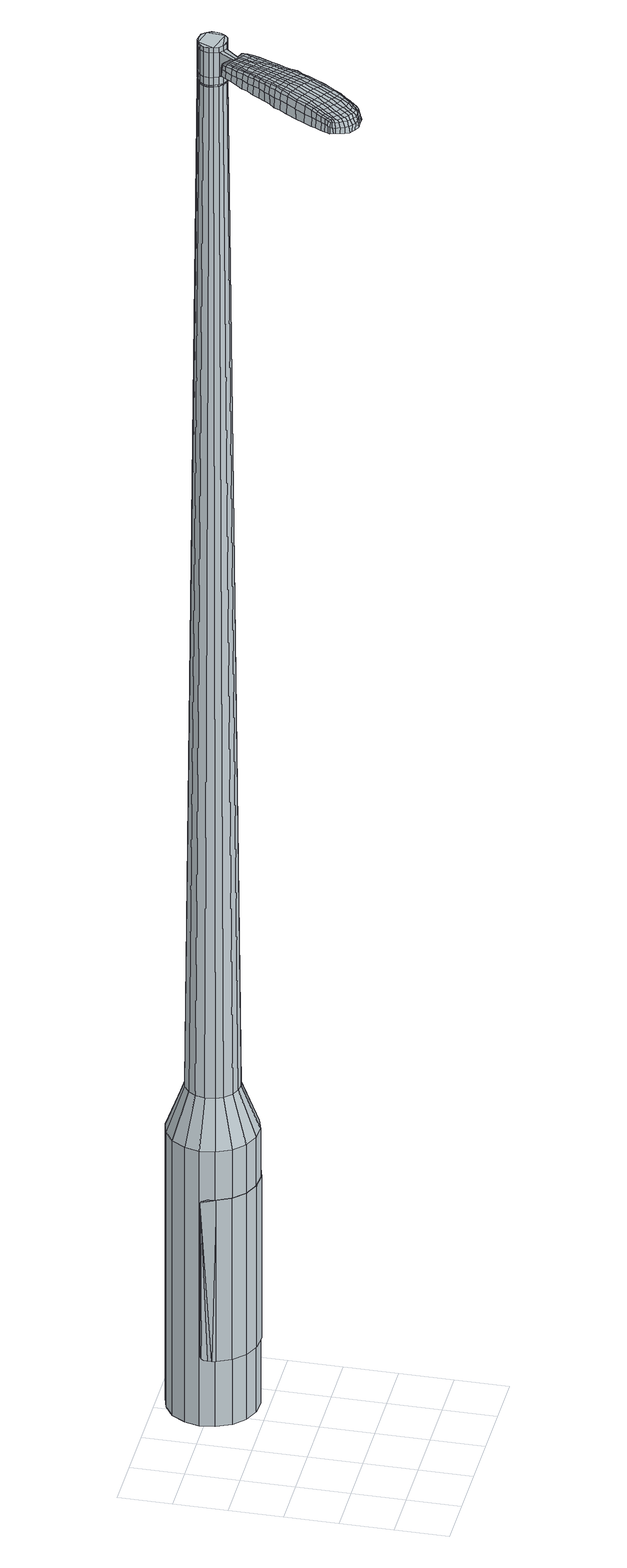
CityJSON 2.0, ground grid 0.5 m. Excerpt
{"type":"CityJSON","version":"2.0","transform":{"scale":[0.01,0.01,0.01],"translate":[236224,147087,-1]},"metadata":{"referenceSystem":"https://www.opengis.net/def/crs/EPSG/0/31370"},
"CityObjects":{
"object1":{"type":"GenericCityObject","attributes":{"cluster":533,"mean_distance_to_centroid":0.197,"new_centroid_x":236225.22,"new_centroid_y":147089.04,"mean_distance_to_camera":12.65,"H1":11.84,"H2":12.08,"Z_final":112.08,"cluster2":-1,"proj_x":236218.7,"proj_y":147084.65,"id_line":56203,"bearing_l":326.08,"distance":7.87,"orientation":"right","G_obj":236.08},"geometry":[{"type":"MultiSurface","lod":"2","boundaries":[[[0,1,2,3]],[[1,4,5,2]],[[4,6,7,5]],[[6,8,9,7]],[[8,10,11,9]],[[10,12,13,11]],[[12,14,15,13]],[[14,16,17,15]],[[16,18,19,17]],[[18,20,21,19]],[[20,22,23,21]],[[22,24,25,23]],[[24,26,27,25]],[[26,28,29,27]],[[28,30,31,29]],[[30,32,33,31]],[[32,34,35,33]],[[34,0,3,35]],[[36,37,38,39]],[[38,40,41,42]],[[41,43,42]],[[42,44,45,46]],[[45,47,46]],[[46,48,49,50]],[[49,51,50]],[[42,46,50,38]],[[50,52,39,38]],[[53,36,39]],[[2,5,7,35]],[[7,9,11,15]],[[11,13,15]],[[15,17,19,23]],[[19,21,23]],[[23,25,27,31]],[[27,29,31]],[[15,23,31,7]],[[31,33,35,7]],[[3,2,35]],[[1,0,54,55]],[[0,34,56,54]],[[34,32,57,56]],[[32,30,58,57]],[[30,28,59,58]],[[28,26,60,59]],[[26,24,61,60]],[[24,22,62,61]],[[22,20,63,62]],[[20,18,64,63]],[[18,16,65,64]],[[16,14,66,65]],[[14,12,67,66]],[[12,10,68,67]],[[10,8,69,68]],[[8,6,70,69]],[[6,4,71,70]],[[4,1,55,71]],[[55,54,72,73]],[[54,56,74,72]],[[56,57,75,74]],[[57,58,76,75]],[[58,59,77,76]],[[59,60,78,77]],[[60,61,79,78]],[[61,62,80,79]],[[62,63,81,80]],[[63,64,82,81]],[[64,65,83,82]],[[65,66,84,83]],[[66,67,85,84]],[[67,68,86,85]],[[68,69,87,86]],[[69,70,88,87]],[[70,71,89,88]],[[71,55,73,89]],[[90,91,92,93]],[[94,95,91,90]],[[96,97,95,94]],[[98,99,97,96]],[[77,100,99,98]],[[101,102,100,77]],[[79,103,102,101]],[[104,105,103,79]],[[106,107,105,104]],[[108,109,107,106]],[[83,110,109,108]],[[111,112,110,83]],[[85,113,112,111]],[[114,115,113,85]],[[116,117,115,114]],[[118,119,117,116]],[[89,120,119,118]],[[93,92,120,89]],[[121,122,123,124]],[[125,121,124,126]],[[127,125,126,128]],[[129,127,128,130]],[[131,129,130,132]],[[133,131,132,134]],[[135,133,134,136]],[[137,135,136,138]],[[139,137,138,140]],[[141,139,140,142]],[[143,141,142,144]],[[145,143,144,146]],[[147,145,146,148]],[[149,147,148,150]],[[151,149,150,152]],[[153,151,152,154]],[[73,72,90,93]],[[72,74,94,90]],[[74,75,96,94]],[[75,76,98,96]],[[76,77,98]],[[78,101,77]],[[78,79,101]],[[80,104,79]],[[80,81,106,104]],[[81,82,108,106]],[[82,83,108]],[[84,111,83]],[[84,85,111]],[[86,114,85]],[[86,87,116,114]],[[87,88,118,116]],[[88,89,118]],[[73,93,89]],[[155,156,92,91]],[[156,120,92]],[[157,119,120]],[[157,158,117,119]],[[158,159,115,117]],[[159,113,115]],[[160,112,113]],[[160,110,112]],[[161,109,110]],[[161,162,107,109]],[[162,163,105,107]],[[163,103,105]],[[164,102,103]],[[164,100,102]],[[165,99,100]],[[165,166,97,99]],[[166,167,95,97]],[[167,155,91,95]],[[39,52,153,168]],[[156,155,169,154]],[[53,39,168,122]],[[155,167,123,169]],[[36,53,122,121]],[[167,166,124,123]],[[37,36,121,125]],[[166,165,126,124]],[[38,37,125,127]],[[165,100,128,126]],[[40,38,127,129]],[[100,164,130,128]],[[41,40,129,131]],[[164,103,132,130]],[[43,41,131,133]],[[103,163,134,132]],[[42,43,133,135]],[[163,162,136,134]],[[44,42,135,137]],[[162,161,138,136]],[[45,44,137,139]],[[161,110,140,138]],[[47,45,139,141]],[[110,160,142,140]],[[46,47,141,143]],[[160,113,144,142]],[[48,46,143,145]],[[113,159,146,144]],[[49,48,145,147]],[[159,158,148,146]],[[51,49,147,149]],[[158,157,150,148]],[[50,51,149,151]],[[157,120,152,150]],[[52,50,151,153]],[[120,156,154,152]],[[153,154,170,171]],[[154,169,172,170]],[[169,123,173,172]],[[123,122,174,173]],[[122,168,175,174]],[[168,153,171,175]],[[176,177,178,179]],[[180,176,179,181]],[[176,180,182,183]],[[177,176,183,184]],[[185,186,187,188]],[[189,185,188,190]],[[185,189,191,192]],[[186,185,192,193]],[[194,195,196,197]],[[198,194,197,199]],[[194,198,200,201]],[[195,194,201,202]],[[203,204,205,206]],[[207,203,206,208]],[[203,207,209,210]],[[204,203,210,211]],[[212,213,214,215]],[[216,212,215,217]],[[212,216,218,219]],[[213,212,219,220]],[[221,222,223,224]],[[225,221,224,226]],[[221,225,227,228]],[[222,221,228,229]],[[230,231,232,233]],[[222,230,233,223]],[[230,222,229,234]],[[231,230,234,235]],[[236,237,238,239]],[[231,236,239,232]],[[236,231,235,240]],[[237,236,240,241]],[[242,180,181,243]],[[237,242,243,238]],[[242,237,241,244]],[[180,242,244,182]],[[245,246,247,248]],[[249,245,248,250]],[[245,249,251,252]],[[246,245,252,253]],[[254,255,256,257]],[[246,254,257,247]],[[254,246,253,258]],[[255,254,258,259]],[[260,261,262,263]],[[255,260,263,256]],[[260,255,259,264]],[[261,260,264,265]],[[266,267,268,269]],[[261,266,269,262]],[[266,261,265,270]],[[267,266,270,271]],[[272,177,184,273]],[[267,272,273,268]],[[272,267,271,274]],[[177,272,274,178]],[[275,276,277,278]],[[279,275,278,280]],[[275,279,281,282]],[[276,275,282,283]],[[284,285,286,287]],[[276,284,287,277]],[[284,276,283,288]],[[285,284,288,289]],[[290,291,292,293]],[[285,290,293,286]],[[290,285,289,294]],[[291,290,294,295]],[[296,189,190,297]],[[291,296,297,292]],[[296,291,295,298]],[[189,296,298,191]],[[299,300,301,302]],[[303,299,302,304]],[[299,303,305,306]],[[300,299,306,307]],[[308,309,310,311]],[[300,308,311,301]],[[308,300,307,312]],[[309,308,312,313]],[[314,315,316,317]],[[309,314,317,310]],[[314,309,313,318]],[[315,314,318,319]],[[320,321,322,323]],[[315,320,323,316]],[[320,315,319,324]],[[321,320,324,325]],[[326,186,193,327]],[[321,326,327,322]],[[326,321,325,328]],[[186,326,328,187]],[[329,215,214,330]],[[331,329,330,332]],[[329,331,333,334]],[[215,329,334,217]],[[335,331,332,336]],[[337,335,336,338]],[[335,337,339,340]],[[331,335,340,333]],[[341,337,338,342]],[[343,341,342,344]],[[341,343,345,346]],[[337,341,346,339]],[[347,343,344,348]],[[349,347,348,350]],[[347,349,351,352]],[[343,347,352,345]],[[353,349,350,354]],[[204,353,354,205]],[[353,204,211,355]],[[349,353,355,351]],[[356,357,202,201]],[[358,356,201,200]],[[356,358,359,360]],[[357,356,360,361]],[[362,363,361,360]],[[364,362,360,359]],[[362,364,365,366]],[[363,362,366,367]],[[368,369,367,366]],[[370,368,366,365]],[[368,370,371,372]],[[369,368,372,373]],[[374,375,373,372]],[[376,374,372,371]],[[374,376,209,207]],[[375,374,207,208]],[[377,378,379,380]],[[279,377,380,281]],[[377,279,280,381]],[[378,377,381,382]],[[383,198,199,384]],[[378,383,384,379]],[[383,378,382,385]],[[198,383,385,200]],[[386,387,388,389]],[[225,386,389,227]],[[386,225,226,390]],[[387,386,390,391]],[[392,393,394,395]],[[387,392,395,388]],[[392,387,391,396]],[[393,392,396,397]],[[398,195,202,399]],[[393,398,399,394]],[[398,393,397,400]],[[195,398,400,196]],[[401,402,403,404]],[[183,401,404,184]],[[401,183,182,405]],[[402,401,405,406]],[[407,408,409,410]],[[402,407,410,403]],[[407,402,406,411]],[[408,407,411,412]],[[413,206,205,414]],[[408,413,414,409]],[[413,408,412,415]],[[206,413,415,208]],[[416,417,418,419]],[[188,416,419,190]],[[416,188,187,420]],[[417,416,420,421]],[[422,210,209,423]],[[417,422,423,418]],[[422,417,421,424]],[[210,422,424,211]],[[425,426,427,428]],[[303,425,428,305]],[[425,303,304,429]],[[426,425,429,430]],[[431,216,217,432]],[[426,431,432,427]],[[431,426,430,433]],[[216,431,433,218]],[[434,435,436,437]],[[249,434,437,251]],[[434,249,250,438]],[[435,434,438,439]],[[440,441,442,443]],[[435,440,443,436]],[[440,435,439,444]],[[441,440,444,445]],[[446,213,220,447]],[[441,446,447,442]],[[446,441,445,448]],[[213,446,448,214]],[[449,450,439,438]],[[248,449,438,250]],[[449,248,247,451]],[[450,449,451,452]],[[453,454,445,444]],[[450,453,444,439]],[[453,450,452,455]],[[454,453,455,456]],[[457,330,214,448]],[[454,457,448,445]],[[457,454,456,458]],[[330,457,458,332]],[[459,460,461,462]],[[306,459,462,307]],[[459,306,305,428]],[[460,459,428,427]],[[463,334,333,464]],[[460,463,464,461]],[[463,460,427,432]],[[334,463,432,217]],[[465,466,452,451]],[[257,465,451,247]],[[465,257,256,467]],[[466,465,467,468]],[[469,470,456,455]],[[466,469,455,452]],[[469,466,468,471]],[[470,469,471,472]],[[473,336,332,458]],[[470,473,458,456]],[[473,470,472,474]],[[336,473,474,338]],[[475,476,477,478]],[[312,475,478,313]],[[475,312,307,462]],[[476,475,462,461]],[[479,340,339,480]],[[476,479,480,477]],[[479,476,461,464]],[[340,479,464,333]],[[481,482,468,467]],[[263,481,467,256]],[[481,263,262,483]],[[482,481,483,484]],[[485,486,472,471]],[[482,485,471,468]],[[485,482,484,487]],[[486,485,487,488]],[[489,342,338,474]],[[486,489,474,472]],[[489,486,488,490]],[[342,489,490,344]],[[491,492,493,494]],[[318,491,494,319]],[[491,318,313,478]],[[492,491,478,477]],[[495,346,345,496]],[[492,495,496,493]],[[495,492,477,480]],[[346,495,480,339]],[[497,498,484,483]],[[269,497,483,262]],[[497,269,268,499]],[[498,497,499,500]],[[501,502,488,487]],[[498,501,487,484]],[[501,498,500,503]],[[502,501,503,504]],[[505,348,344,490]],[[502,505,490,488]],[[505,502,504,506]],[[348,505,506,350]],[[507,508,509,510]],[[324,507,510,325]],[[507,324,319,494]],[[508,507,494,493]],[[511,352,351,512]],[[508,511,512,509]],[[511,508,493,496]],[[352,511,496,345]],[[513,514,500,499]],[[273,513,499,268]],[[513,273,184,404]],[[514,513,404,403]],[[515,516,504,503]],[[514,515,503,500]],[[515,514,403,410]],[[516,515,410,409]],[[517,354,350,506]],[[516,517,506,504]],[[517,516,409,414]],[[354,517,414,205]],[[518,519,421,420]],[[328,518,420,187]],[[518,328,325,510]],[[519,518,510,509]],[[520,355,211,424]],[[519,520,424,421]],[[520,519,509,512]],[[355,520,512,351]],[[521,522,382,381]],[[278,521,381,280]],[[521,278,277,523]],[[522,521,523,524]],[[525,358,200,385]],[[522,525,385,382]],[[525,522,524,526]],[[358,525,526,359]],[[527,528,529,530]],[[228,527,530,229]],[[527,228,227,389]],[[528,527,389,388]],[[531,532,533,534]],[[528,531,534,529]],[[531,528,388,395]],[[532,531,395,394]],[[535,357,361,536]],[[532,535,536,533]],[[535,532,394,399]],[[357,535,399,202]],[[537,538,524,523]],[[287,537,523,277]],[[537,287,286,539]],[[538,537,539,540]],[[541,364,359,526]],[[538,541,526,524]],[[541,538,540,542]],[[364,541,542,365]],[[543,544,545,546]],[[234,543,546,235]],[[543,234,229,530]],[[544,543,530,529]],[[547,548,549,550]],[[544,547,550,545]],[[547,544,529,534]],[[548,547,534,533]],[[551,363,367,552]],[[548,551,552,549]],[[551,548,533,536]],[[363,551,536,361]],[[553,554,540,539]],[[293,553,539,286]],[[553,293,292,555]],[[554,553,555,556]],[[557,370,365,542]],[[554,557,542,540]],[[557,554,556,558]],[[370,557,558,371]],[[559,560,561,562]],[[240,559,562,241]],[[559,240,235,546]],[[560,559,546,545]],[[563,564,565,566]],[[560,563,566,561]],[[563,560,545,550]],[[564,563,550,549]],[[567,369,373,568]],[[564,567,568,565]],[[567,564,549,552]],[[369,567,552,367]],[[569,570,556,555]],[[297,569,555,292]],[[569,297,190,419]],[[570,569,419,418]],[[571,376,371,558]],[[570,571,558,556]],[[571,570,418,423]],[[376,571,423,209]],[[572,573,406,405]],[[244,572,405,182]],[[572,244,241,562]],[[573,572,562,561]],[[574,575,412,411]],[[573,574,411,406]],[[574,573,561,566]],[[575,574,566,565]],[[576,375,208,415]],[[575,576,415,412]],[[576,575,565,568]],[[375,576,568,373]],[[577,578,579,580]],[[580,579,581,582]],[[583,581,579,584]],[[584,579,578,585]],[[586,587,588,589]],[[589,588,590,591]],[[592,590,588,593]],[[593,588,587,594]],[[595,596,597,598]],[[598,597,599,600]],[[601,599,597,602]],[[602,597,596,603]],[[604,605,606,607]],[[607,606,608,609]],[[610,608,606,611]],[[611,606,605,612]],[[613,614,615,616]],[[616,615,617,618]],[[619,617,615,620]],[[620,615,614,621]],[[622,623,624,625]],[[625,624,626,627]],[[628,626,624,629]],[[629,624,623,630]],[[631,632,633,634]],[[634,633,623,622]],[[630,623,633,635]],[[635,633,632,636]],[[637,638,639,640]],[[640,639,632,631]],[[636,632,639,641]],[[641,639,638,642]],[[582,581,643,644]],[[644,643,638,637]],[[642,638,643,645]],[[645,643,581,583]],[[646,647,648,649]],[[649,648,650,651]],[[652,650,648,653]],[[653,648,647,654]],[[655,656,657,658]],[[658,657,647,646]],[[654,647,657,659]],[[659,657,656,660]],[[661,662,663,664]],[[664,663,656,655]],[[660,656,663,665]],[[665,663,662,666]],[[667,668,669,670]],[[670,669,662,661]],[[666,662,669,671]],[[671,669,668,672]],[[585,578,673,674]],[[674,673,668,667]],[[672,668,673,675]],[[675,673,578,577]],[[676,677,678,679]],[[679,678,680,681]],[[682,680,678,683]],[[683,678,677,684]],[[685,686,687,688]],[[688,687,677,676]],[[684,677,687,689]],[[689,687,686,690]],[[691,692,693,694]],[[694,693,686,685]],[[690,686,693,695]],[[695,693,692,696]],[[591,590,697,698]],[[698,697,692,691]],[[696,692,697,699]],[[699,697,590,592]],[[700,701,702,703]],[[703,702,704,705]],[[706,704,702,707]],[[707,702,701,708]],[[709,710,711,712]],[[712,711,701,700]],[[708,701,711,713]],[[713,711,710,714]],[[715,716,717,718]],[[718,717,710,709]],[[714,710,717,719]],[[719,717,716,720]],[[721,722,723,724]],[[724,723,716,715]],[[720,716,723,725]],[[725,723,722,726]],[[594,587,727,728]],[[728,727,722,721]],[[726,722,727,729]],[[729,727,587,586]],[[613,616,730,731]],[[731,730,732,733]],[[734,732,730,735]],[[735,730,616,618]],[[733,732,736,737]],[[737,736,738,739]],[[740,738,736,741]],[[741,736,732,734]],[[739,738,742,743]],[[743,742,744,745]],[[746,744,742,747]],[[747,742,738,740]],[[745,744,748,749]],[[749,748,750,751]],[[752,750,748,753]],[[753,748,744,746]],[[751,750,754,755]],[[755,754,605,604]],[[612,605,754,756]],[[756,754,750,752]],[[603,757,758,602]],[[602,758,759,601]],[[760,759,758,761]],[[761,758,757,762]],[[762,763,764,761]],[[761,764,765,760]],[[766,765,764,767]],[[767,764,763,768]],[[768,769,770,767]],[[767,770,771,766]],[[772,771,770,773]],[[773,770,769,774]],[[774,775,776,773]],[[773,776,777,772]],[[610,777,776,608]],[[608,776,775,609]],[[778,779,780,781]],[[781,780,680,682]],[[681,680,780,782]],[[782,780,779,783]],[[600,599,784,785]],[[785,784,779,778]],[[783,779,784,786]],[[786,784,599,601]],[[787,788,789,790]],[[790,789,626,628]],[[627,626,789,791]],[[791,789,788,792]],[[793,794,795,796]],[[796,795,788,787]],[[792,788,795,797]],[[797,795,794,798]],[[603,596,799,800]],[[800,799,794,793]],[[798,794,799,801]],[[801,799,596,595]],[[802,803,804,805]],[[805,804,584,585]],[[583,584,804,806]],[[806,804,803,807]],[[808,809,810,811]],[[811,810,803,802]],[[807,803,810,812]],[[812,810,809,813]],[[604,607,814,815]],[[815,814,809,808]],[[813,809,814,816]],[[816,814,607,609]],[[817,818,819,820]],[[820,819,589,591]],[[586,589,819,821]],[[821,819,818,822]],[[610,611,823,824]],[[824,823,818,817]],[[822,818,823,825]],[[825,823,611,612]],[[826,827,828,829]],[[829,828,704,706]],[[705,704,828,830]],[[830,828,827,831]],[[618,617,832,833]],[[833,832,827,826]],[[831,827,832,834]],[[834,832,617,619]],[[835,836,837,838]],[[838,837,650,652]],[[651,650,837,839]],[[839,837,836,840]],[[841,842,843,844]],[[844,843,836,835]],[[840,836,843,845]],[[845,843,842,846]],[[621,614,847,848]],[[848,847,842,841]],[[846,842,847,849]],[[849,847,614,613]],[[840,850,839]],[[839,850,649,651]],[[646,649,850,851]],[[846,852,853,845]],[[845,853,850,840]],[[851,850,853,854]],[[854,853,852,855]],[[613,731,856,849]],[[849,856,852,846]],[[855,852,856,857]],[[857,856,731,733]],[[858,859,860]],[[860,859,707,708]],[[706,707,859,829]],[[829,859,858,826]],[[734,735,861,862]],[[862,861,858,860]],[[826,858,861,833]],[[833,861,735,618]],[[863,864,851]],[[851,864,658,646]],[[655,658,864,865]],[[864,863,865]],[[855,866,867,854]],[[854,867,863,851]],[[865,863,867,868]],[[868,867,866,869]],[[733,737,870,857]],[[857,870,866,855]],[[869,866,870,871]],[[871,870,737,739]],[[872,873,874,875]],[[875,874,713,714]],[[708,713,874,860]],[[874,873,860]],[[740,741,876,877]],[[877,876,873,872]],[[860,873,876,862]],[[862,876,741,734]],[[878,879,865]],[[865,879,664,655]],[[661,664,879,880]],[[880,879,878,881]],[[869,882,883,868]],[[868,883,878,865]],[[881,878,883,884]],[[884,883,882,885]],[[739,743,886,871]],[[871,886,882,869]],[[885,882,886,887]],[[887,886,743,745]],[[888,889,890,891]],[[891,890,719,720]],[[714,719,890,875]],[[875,890,889,872]],[[746,747,892,893]],[[893,892,889,888]],[[872,889,892,877]],[[877,892,747,740]],[[881,894,895,880]],[[880,895,670,661]],[[667,670,895,896]],[[896,895,894,897]],[[885,898,899,884]],[[884,899,894,881]],[[897,894,899,900]],[[900,899,898,901]],[[745,749,902,887]],[[887,902,898,885]],[[901,898,902,903]],[[903,902,749,751]],[[904,905,906,907]],[[907,906,725,726]],[[720,725,906,891]],[[891,906,905,888]],[[752,753,908,909]],[[909,908,905,904]],[[888,905,908,893]],[[893,908,753,746]],[[897,910,911,896]],[[896,911,674,667]],[[585,674,911,805]],[[805,911,910,802]],[[901,912,913,900]],[[900,913,910,897]],[[802,910,913,811]],[[811,913,912,808]],[[751,755,914,903]],[[903,914,912,901]],[[808,912,914,815]],[[815,914,755,604]],[[822,915,916,821]],[[821,916,729,586]],[[726,729,916,907]],[[907,916,915,904]],[[612,756,917,825]],[[825,917,915,822]],[[904,915,917,909]],[[909,917,756,752]],[[783,918,919,782]],[[782,919,679,681]],[[676,679,919,920]],[[920,919,918,921]],[[601,759,922,786]],[[786,922,918,783]],[[921,918,922,923]],[[923,922,759,760]],[[924,925,926,927]],[[927,926,629,630]],[[628,629,926,790]],[[790,926,925,787]],[[928,929,930,931]],[[931,930,925,924]],[[787,925,930,796]],[[796,930,929,793]],[[762,757,932,933]],[[933,932,929,928]],[[793,929,932,800]],[[800,932,757,603]],[[921,934,935,920]],[[920,935,688,676]],[[685,688,935,936]],[[936,935,934,937]],[[760,765,938,923]],[[923,938,934,921]],[[937,934,938,939]],[[939,938,765,766]],[[940,941,942,943]],[[943,942,635,636]],[[630,635,942,927]],[[927,942,941,924]],[[944,945,946,947]],[[947,946,941,940]],[[924,941,946,931]],[[931,946,945,928]],[[768,763,948,949]],[[949,948,945,944]],[[928,945,948,933]],[[933,948,763,762]],[[937,950,951,936]],[[936,951,694,685]],[[691,694,951,952]],[[952,951,950,953]],[[766,771,954,939]],[[939,954,950,937]],[[953,950,954,955]],[[955,954,771,772]],[[956,957,958,959]],[[959,958,641,642]],[[636,641,958,943]],[[943,958,957,940]],[[960,961,962,963]],[[963,962,957,956]],[[940,957,962,947]],[[947,962,961,944]],[[774,769,964,965]],[[965,964,961,960]],[[944,961,964,949]],[[949,964,769,768]],[[953,966,967,952]],[[952,967,698,691]],[[591,698,967,820]],[[820,967,966,817]],[[772,777,968,955]],[[955,968,966,953]],[[817,966,968,824]],[[824,968,777,610]],[[807,969,970,806]],[[806,970,645,583]],[[642,645,970,959]],[[959,970,969,956]],[[813,971,972,812]],[[812,972,969,807]],[[956,969,972,963]],[[963,972,971,960]],[[609,775,973,816]],[[816,973,971,813]],[[960,971,973,965]],[[965,973,775,774]],[[577,580,179,178]],[[580,582,181,179]],[[592,593,192,191]],[[593,594,193,192]],[[595,598,197,196]],[[598,600,199,197]],[[619,620,219,218]],[[620,621,220,219]],[[622,625,224,223]],[[625,627,226,224]],[[631,634,233,232]],[[634,622,223,233]],[[637,640,239,238]],[[640,631,232,239]],[[582,644,243,181]],[[644,637,238,243]],[[652,653,252,251]],[[653,654,253,252]],[[654,659,258,253]],[[659,660,259,258]],[[660,665,264,259]],[[665,666,265,264]],[[666,671,270,265]],[[671,672,271,270]],[[672,675,274,271]],[[675,577,178,274]],[[682,683,282,281]],[[683,684,283,282]],[[684,689,288,283]],[[689,690,289,288]],[[690,695,294,289]],[[695,696,295,294]],[[696,699,298,295]],[[699,592,191,298]],[[700,703,302,301]],[[703,705,304,302]],[[709,712,311,310]],[[712,700,301,311]],[[715,718,317,316]],[[718,709,310,317]],[[721,724,323,322]],[[724,715,316,323]],[[594,728,327,193]],[[728,721,322,327]],[[778,781,380,379]],[[781,682,281,380]],[[600,785,384,199]],[[785,778,379,384]],[[627,791,390,226]],[[791,792,391,390]],[[792,797,396,391]],[[797,798,397,396]],[[798,801,400,397]],[[801,595,196,400]],[[705,830,429,304]],[[830,831,430,429]],[[831,834,433,430]],[[834,619,218,433]],[[835,838,437,436]],[[838,652,251,437]],[[841,844,443,442]],[[844,835,436,443]],[[621,848,447,220]],[[848,841,442,447]],[[974,975,976,977]],[[978,979,977,976]],[[980,981,982,983]],[[984,985,986,987]],[[975,988,989,976]],[[990,978,976,989]],[[991,980,983,992]],[[993,994,985,984]],[[988,995,996,989]],[[996,997,990,989]],[[998,991,992,999]],[[1000,994,993,1001]],[[995,1002,1003,996]],[[1003,1004,997,996]],[[1005,998,999,1006]],[[1007,1000,1001,1008]],[[1009,1010,1011,1012]],[[1013,1014,1010,1009]],[[1013,1015,1016,1014]],[[1015,1017,1018,1016]],[[1019,1020,1021,1022]],[[1023,1020,1019]],[[1024,1025,1020,1023]],[[1026,1027,1025,1024]],[[1022,1011,1010,1019]],[[1019,1010,1014,1023]],[[1014,1016,1024,1023]],[[1016,1018,1026,1024]],[[983,982,979,978]],[[992,983,978,990]],[[997,999,992,990]],[[1004,1006,999,997]],[[984,987,981,980]],[[993,984,980,991]],[[1001,993,991,998]],[[1008,1001,998,1005]],[[985,1009,1012,986]],[[994,1013,1009,985]],[[1015,1013,994,1000]],[[1017,1015,1000,1007]],[[1028,1029,1030,1031]],[[1030,1032,1033,1034]],[[1030,1034,1035,1036]],[[1030,1036,1031]],[[1037,1028,1031,1038]],[[1039,1038,1031,1040]],[[1041,1040,1031]],[[1042,1030,1029,1043]],[[1044,1042,1043,1045]],[[1046,1044,1045,1047]],[[1048,1046,1047,1049]],[[1050,1048,1049,1051]],[[1051,1052,1053,1054]],[[1051,1054,1055,1056]],[[1051,1056,1057,1058]],[[1057,1059,1060,1061]],[[1057,1061,1062,1063]],[[1057,1063,1058]],[[1051,1058,1050]],[[1064,1065,1029,1028]],[[1066,1067,1032,1030]],[[1068,1069,1041,1031]],[[1065,1070,1043,1029]],[[1071,1066,1030,1042]],[[1070,1072,1045,1043]],[[1073,1071,1042,1044]],[[1072,1074,1047,1045]],[[1075,1073,1044,1046]],[[1074,1076,1049,1047]],[[1077,1075,1046,1048]],[[1076,1078,1051,1049]],[[1079,1077,1048,1050]],[[1078,1080,1052,1051]],[[1081,1082,1059,1057]],[[1083,1079,1050,1058]],[[1053,1052,1080,1084]],[[1054,1053,1084,1085]],[[1055,1054,1085,1086]],[[1056,1055,1086,1087]],[[1057,1056,1087,1081]],[[1088,1064,1028,1037]],[[1089,1088,1037,1038]],[[1090,1089,1038,1039]],[[1091,1090,1039,1040]],[[1069,1091,1040,1041]],[[1033,1032,1067,1092]],[[1060,1059,1082,1093]],[[1034,1033,1092,1094]],[[1035,1034,1094,1095]],[[1036,1035,1095,1096]],[[1031,1036,1096,1068]],[[1061,1060,1093,1097]],[[1062,1061,1097,1098]],[[1063,1062,1098,1099]],[[1058,1063,1099,1083]]]}]}
},
"vertices":[
[99,166,384],[89,176,384],[89,176,96],[99,166,96],[82,190,384],[82,190,96],[80,204,384],[80,204,96],[84,218,384],[84,218,96],[92,231,384],[92,231,96],[104,239,384],[104,239,96],[118,243,384],[118,243,96],[133,242,384],[133,242,96],[146,236,384],[146,236,96],[157,226,384],[157,226,96],[163,213,384],[163,213,96],[165,198,384],[165,198,96],[161,184,384],[161,184,96],[153,172,384],[153,172,96],[141,163,384],[141,163,96],[127,159,384],[127,159,96],[113,160,384],[113,160,96],[124,188,1524],[129,189,1524],[132,192,1524],[115,190,1524],[135,196,1524],[136,200,1524],[134,209,1524],[136,205,1524],[130,213,1524],[126,214,1524],[117,213,1524],[121,215,1524],[113,211,1524],[110,207,1524],[110,198,1524],[109,202,1524],[112,193,1524],[119,188,1524],[109,180,429],[102,187,429],[117,177,429],[125,176,429],[134,179,429],[141,184,429],[146,191,429],[148,200,429],[147,208,429],[143,216,429],[137,222,429],[129,226,429],[120,226,429],[112,224,429],[105,219,429],[100,212,429],[98,203,429],[99,194,429],[115,190,1483],[112,193,1483],[119,188,1483],[124,188,1483],[129,189,1483],[132,192,1483],[135,196,1483],[136,200,1483],[136,205,1483],[134,209,1483],[130,213,1483],[126,214,1483],[121,215,1483],[117,213,1483],[113,211,1483],[110,207,1483],[109,202,1483],[110,198,1483],[116,191,1483],[116,191,1485],[112,194,1485],[112,194,1483],[120,189,1483],[120,189,1485],[124,189,1483],[124,189,1485],[128,190,1483],[128,190,1485],[132,192,1485],[134,196,1483],[134,196,1485],[136,200,1485],[135,205,1483],[135,205,1485],[133,209,1483],[133,209,1485],[130,212,1483],[130,212,1485],[126,214,1485],[121,214,1483],[121,214,1485],[117,213,1485],[113,210,1483],[113,210,1485],[111,207,1483],[111,207,1485],[110,202,1483],[110,202,1485],[110,198,1485],[124,188,1519],[119,188,1519],[119,188,1493],[124,188,1493],[129,189,1519],[129,189,1493],[132,192,1519],[132,192,1493],[135,196,1519],[135,196,1493],[136,200,1519],[136,200,1493],[136,205,1519],[136,205,1493],[134,209,1519],[134,209,1493],[130,213,1519],[130,213,1493],[126,214,1519],[126,214,1493],[121,215,1519],[121,215,1493],[117,213,1519],[117,213,1493],[113,211,1519],[113,211,1493],[110,207,1519],[110,207,1493],[109,202,1519],[109,202,1493],[110,198,1519],[110,198,1493],[112,193,1519],[112,193,1493],[115,190,1485],[112,193,1485],[109,202,1485],[110,207,1485],[113,211,1485],[121,215,1485],[130,213,1485],[134,209,1485],[136,205,1485],[135,196,1485],[129,189,1485],[124,188,1485],[119,188,1485],[115,190,1519],[115,190,1493],[102,176,1513],[102,176,1518],[105,175,1513],[107,173,1513],[107,173,1518],[105,175,1518],[47,124,1519],[51,130,1518],[49,130,1509],[45,124,1510],[42,117,1519],[40,117,1510],[44,117,1526],[49,124,1525],[53,130,1525],[79,102,1519],[83,108,1518],[82,110,1525],[78,104,1525],[74,95,1519],[74,97,1526],[75,93,1510],[80,100,1510],[83,107,1509],[24,51,1519],[21,53,1519],[20,53,1513],[23,51,1513],[28,50,1519],[27,49,1513],[28,51,1524],[24,53,1524],[21,55,1524],[65,113,1530],[69,119,1529],[66,121,1529],[62,115,1530],[60,105,1531],[57,107,1531],[63,103,1530],[68,111,1530],[72,117,1529],[110,180,1512],[108,181,1512],[107,180,1517],[109,179,1517],[112,178,1512],[111,177,1517],[112,177,1506],[109,179,1506],[107,181,1506],[15,74,1519],[17,77,1519],[15,77,1512],[14,74,1512],[14,72,1518],[13,72,1512],[16,72,1522],[16,74,1523],[18,77,1524],[19,81,1519],[22,86,1519],[20,86,1512],[17,81,1512],[20,81,1524],[23,86,1525],[25,91,1519],[29,98,1519],[27,98,1511],[23,91,1511],[26,91,1526],[31,98,1526],[36,108,1519],[34,107,1510],[37,107,1526],[92,183,1513],[87,177,1513],[89,177,1518],[93,183,1517],[96,187,1512],[96,186,1516],[94,187,1506],[90,183,1507],[86,177,1507],[83,171,1514],[78,165,1515],[80,165,1520],[84,171,1519],[81,171,1507],[76,165,1507],[74,159,1515],[69,153,1516],[71,153,1522],[75,159,1521],[72,159,1508],[67,153,1508],[65,147,1517],[60,141,1517],[62,141,1524],[66,147,1523],[63,147,1508],[58,141,1509],[56,136,1518],[58,136,1524],[54,135,1509],[44,54,1519],[47,56,1519],[46,57,1524],[44,54,1523],[43,52,1518],[42,53,1522],[43,50,1512],[45,52,1512],[47,55,1512],[50,60,1519],[53,64,1519],[53,66,1525],[49,61,1524],[50,58,1512],[54,63,1512],[57,69,1519],[62,76,1519],[61,77,1526],[56,70,1526],[58,67,1511],[62,74,1511],[68,85,1519],[67,87,1526],[69,83,1510],[117,166,1513],[113,159,1513],[113,158,1507],[117,165,1507],[120,171,1512],[120,170,1506],[118,171,1516],[116,167,1517],[113,161,1518],[109,153,1514],[105,146,1515],[106,145,1507],[110,151,1507],[109,154,1519],[105,148,1520],[102,140,1515],[98,134,1516],[98,132,1508],[102,138,1508],[101,141,1521],[97,135,1522],[94,127,1517],[90,121,1517],[91,119,1509],[95,125,1508],[93,129,1523],[90,123,1524],[87,115,1518],[87,113,1509],[86,116,1524],[106,174,1519],[104,176,1519],[102,168,1520],[100,170,1520],[104,167,1520],[108,173,1519],[98,162,1522],[95,164,1522],[94,156,1523],[91,157,1523],[96,154,1523],[100,160,1521],[89,150,1524],[87,151,1524],[85,144,1525],[83,145,1525],[88,142,1525],[92,148,1524],[81,137,1526],[79,139,1526],[77,131,1527],[75,133,1527],[80,129,1527],[84,135,1526],[73,125,1528],[70,127,1528],[76,123,1528],[26,55,1527],[23,57,1527],[30,54,1526],[32,57,1527],[29,59,1528],[26,61,1528],[32,64,1529],[29,66,1529],[36,62,1528],[40,68,1530],[36,70,1530],[33,72,1530],[40,76,1531],[37,78,1531],[44,74,1530],[49,82,1531],[46,84,1531],[42,86,1531],[53,95,1531],[50,97,1531],[56,92,1531],[41,51,1518],[38,50,1519],[38,49,1513],[41,49,1513],[41,52,1523],[38,51,1523],[33,50,1519],[33,49,1513],[33,51,1524],[14,70,1518],[14,67,1518],[15,68,1523],[15,70,1523],[13,69,1513],[13,67,1513],[15,63,1519],[16,59,1519],[17,61,1524],[16,64,1523],[14,63,1513],[15,59,1513],[18,56,1519],[19,57,1524],[17,55,1513],[50,123,1528],[52,122,1528],[56,128,1528],[55,129,1527],[45,116,1528],[47,115,1529],[54,120,1529],[57,119,1530],[61,124,1529],[58,126,1528],[49,113,1529],[51,111,1530],[59,117,1530],[64,123,1529],[54,109,1531],[77,105,1528],[75,106,1529],[70,99,1529],[73,98,1528],[81,111,1527],[79,112,1528],[72,108,1529],[67,101,1530],[76,115,1528],[120,173,1512],[118,174,1512],[117,174,1517],[118,172,1517],[120,172,1506],[118,173,1506],[115,176,1512],[114,175,1517],[115,175,1506],[98,188,1512],[99,187,1512],[98,187,1506],[96,188,1506],[97,187,1517],[99,186,1517],[101,186,1512],[103,184,1512],[102,184,1506],[100,186,1506],[101,185,1517],[103,183,1517],[105,183,1512],[105,182,1506],[105,182,1517],[94,182,1519],[96,181,1519],[90,176,1520],[91,175,1520],[98,180,1519],[100,179,1519],[93,174,1520],[95,173,1520],[102,177,1519],[98,171,1520],[115,168,1519],[114,169,1519],[110,163,1520],[112,162,1520],[111,171,1519],[107,165,1520],[85,170,1521],[87,169,1521],[81,164,1522],[82,163,1522],[89,168,1521],[91,167,1521],[84,162,1522],[87,161,1523],[93,165,1522],[89,159,1523],[108,155,1521],[106,156,1521],[102,150,1522],[104,149,1522],[103,158,1521],[99,152,1522],[77,158,1523],[78,157,1523],[72,153,1524],[74,151,1524],[80,156,1523],[82,154,1524],[76,150,1525],[78,148,1525],[85,153,1524],[81,147,1525],[100,142,1523],[98,144,1523],[94,137,1524],[96,136,1524],[95,146,1524],[91,139,1525],[68,147,1525],[69,146,1525],[63,141,1526],[65,140,1526],[71,144,1526],[74,142,1526],[67,138,1527],[70,136,1527],[76,141,1526],[72,135,1527],[92,130,1525],[90,131,1525],[87,125,1526],[88,124,1526],[87,133,1526],[83,127,1527],[59,135,1527],[61,134,1527],[63,132,1527],[65,130,1528],[68,129,1528],[85,117,1527],[83,119,1527],[80,121,1528],[42,54,1525],[39,54,1525],[44,57,1526],[42,57,1526],[35,53,1526],[37,57,1527],[17,72,1525],[17,70,1525],[19,73,1526],[18,75,1525],[17,66,1525],[19,63,1526],[21,67,1527],[19,70,1526],[21,60,1526],[23,64,1527],[48,61,1526],[45,61,1527],[51,66,1527],[49,66,1528],[41,61,1528],[45,67,1529],[21,80,1526],[21,78,1527],[25,83,1528],[24,85,1527],[23,75,1527],[24,72,1528],[28,77,1529],[26,80,1528],[26,69,1528],[30,75,1530],[55,71,1528],[53,71,1529],[60,78,1528],[57,78,1529],[49,73,1529],[53,80,1530],[27,90,1528],[28,88,1528],[33,95,1529],[32,97,1528],[30,86,1529],[32,83,1530],[37,91,1530],[35,93,1530],[34,81,1530],[40,88,1531],[66,88,1529],[64,89,1529],[60,90,1530],[38,107,1528],[40,105,1529],[42,103,1530],[44,101,1530],[47,99,1531],[51,128,1509],[53,129,1518],[49,123,1518],[47,123,1509],[44,116,1519],[42,116,1510],[46,116,1525],[51,123,1525],[55,129,1525],[80,111,1525],[81,109,1518],[77,103,1518],[77,105,1525],[73,96,1519],[72,98,1525],[73,94,1510],[78,101,1509],[82,108,1509],[21,54,1513],[22,55,1519],[25,53,1519],[24,53,1513],[28,52,1519],[28,51,1513],[29,53,1524],[25,54,1524],[23,56,1524],[66,120,1528],[69,119,1528],[65,113,1529],[62,114,1529],[60,105,1529],[57,107,1529],[63,103,1529],[68,111,1529],[71,117,1528],[106,179,1516],[106,180,1512],[108,178,1512],[108,177,1516],[111,176,1512],[110,176,1516],[111,175,1506],[108,177,1506],[106,179,1506],[17,76,1512],[19,76,1519],[17,74,1518],[16,74,1512],[16,72,1518],[15,72,1512],[17,72,1522],[18,73,1523],[20,76,1523],[22,85,1512],[24,85,1519],[21,81,1519],[19,80,1512],[22,80,1524],[25,85,1525],[29,97,1511],[31,97,1519],[27,90,1519],[25,90,1511],[28,90,1525],[32,97,1526],[37,106,1519],[35,106,1510],[39,106,1526],[90,176,1518],[89,176,1513],[93,182,1513],[94,181,1517],[97,185,1512],[97,184,1515],[95,185,1506],[92,181,1506],[87,176,1507],[81,164,1520],[80,164,1514],[84,170,1514],[86,170,1519],[83,170,1507],[78,164,1507],[72,152,1522],[71,152,1516],[75,158,1515],[77,158,1521],[73,158,1508],[69,152,1508],[63,140,1523],[62,140,1517],[66,146,1516],[68,146,1522],[64,146,1508],[60,140,1508],[57,134,1517],[59,134,1524],[55,134,1509],[44,58,1523],[45,57,1519],[43,55,1518],[42,56,1523],[42,54,1518],[41,55,1522],[42,52,1512],[44,54,1512],[46,56,1512],[51,67,1525],[52,66,1519],[48,61,1519],[48,62,1524],[49,60,1512],[52,64,1512],[59,78,1526],[60,77,1519],[55,70,1519],[55,72,1525],[56,69,1511],[60,75,1511],[66,86,1519],[66,88,1526],[67,84,1510],[112,159,1507],[111,160,1513],[115,167,1513],[115,165,1506],[118,171,1512],[118,170,1506],[116,171,1515],[115,168,1517],[111,161,1518],[104,146,1507],[104,147,1514],[108,154,1514],[108,152,1507],[107,155,1519],[103,149,1520],[97,133,1508],[96,135,1516],[100,141,1515],[100,139,1508],[99,142,1521],[95,136,1522],[89,120,1508],[89,122,1517],[92,128,1516],[93,126,1508],[92,130,1522],[88,123,1523],[85,116,1517],[85,114,1509],[84,117,1524],[105,174,1518],[103,175,1518],[101,168,1519],[99,169,1519],[104,166,1519],[108,172,1518],[97,162,1520],[95,163,1520],[93,155,1521],[91,157,1521],[96,154,1521],[100,160,1520],[89,149,1523],[87,151,1523],[85,143,1524],[83,145,1524],[88,141,1524],[92,148,1523],[81,137,1525],[78,139,1525],[77,131,1526],[74,132,1526],[79,129,1526],[84,135,1525],[73,125,1527],[70,126,1527],[75,123,1527],[24,58,1526],[27,56,1526],[30,55,1525],[32,58,1526],[29,60,1526],[26,62,1526],[30,67,1528],[33,65,1528],[36,63,1527],[40,69,1528],[37,71,1529],[34,73,1529],[38,79,1530],[40,77,1530],[44,75,1529],[49,82,1530],[45,84,1530],[43,86,1530],[50,96,1530],[53,95,1530],[56,93,1530],[38,51,1513],[38,52,1518],[40,53,1518],[41,51,1512],[40,54,1523],[38,54,1523],[33,52,1519],[33,51,1513],[33,53,1523],[17,68,1523],[16,67,1518],[16,70,1518],[17,70,1523],[15,70,1512],[15,67,1512],[19,62,1523],[18,61,1519],[17,64,1519],[18,65,1523],[16,64,1513],[17,60,1513],[20,58,1519],[21,59,1524],[19,57,1513],[56,127,1527],[52,122,1527],[51,122,1527],[56,128,1526],[46,115,1527],[47,115,1528],[61,124,1528],[57,118,1528],[54,120,1528],[59,126,1527],[49,113,1528],[52,111,1529],[59,116,1529],[64,122,1528],[54,109,1529],[70,99,1528],[75,106,1527],[76,106,1527],[71,98,1527],[80,112,1526],[78,112,1527],[71,108,1528],[66,101,1528],[75,114,1527],[116,172,1516],[117,172,1512],[118,172,1512],[117,172,1516],[118,171,1506],[117,171,1506],[114,174,1512],[113,174,1516],[114,173,1506],[97,185,1506],[98,185,1512],[97,186,1512],[96,186,1506],[97,185,1516],[98,184,1516],[101,182,1506],[102,183,1512],[100,184,1512],[99,184,1506],[99,183,1516],[102,182,1516],[104,181,1512],[103,180,1506],[104,180,1516],[95,181,1518],[91,175,1519],[99,178,1518],[97,179,1518],[93,174,1519],[95,172,1519],[101,177,1518],[97,171,1519],[113,168,1518],[114,168,1518],[110,162,1519],[111,170,1518],[107,164,1519],[87,169,1520],[86,169,1520],[82,163,1521],[91,166,1520],[89,168,1520],[84,161,1521],[87,160,1521],[93,165,1520],[89,158,1521],[102,150,1521],[106,156,1520],[106,155,1520],[103,149,1521],[103,158,1520],[99,152,1521],[78,157,1522],[77,157,1522],[73,151,1523],[74,151,1523],[82,154,1522],[80,155,1522],[76,149,1523],[78,148,1524],[85,152,1523],[80,146,1524],[94,137,1523],[98,143,1522],[99,143,1522],[95,136,1523],[95,145,1522],[91,139,1523],[69,145,1524],[68,146,1524],[64,140,1525],[65,139,1525],[74,142,1525],[71,143,1524],[67,138,1525],[69,136,1526],[76,140,1525],[72,134,1526],[86,125,1525],[90,131,1524],[91,130,1524],[87,124,1525],[87,133,1524],[83,127,1525],[61,133,1526],[60,134,1526],[65,130,1527],[63,132,1526],[68,128,1527],[82,119,1526],[83,118,1526],[79,121,1526],[39,55,1524],[41,56,1524],[43,58,1525],[41,58,1525],[35,55,1525],[37,58,1525],[20,73,1525],[18,70,1524],[18,72,1524],[20,75,1525],[22,67,1526],[20,63,1525],[19,67,1524],[21,70,1525],[22,61,1525],[24,64,1526],[45,62,1526],[47,62,1526],[50,67,1526],[48,67,1527],[40,62,1526],[44,68,1527],[26,83,1527],[23,77,1526],[23,79,1526],[25,84,1526],[29,78,1528],[25,72,1527],[24,75,1526],[27,80,1527],[27,69,1527],[31,75,1528],[52,72,1527],[54,72,1527],[58,79,1527],[57,79,1528],[48,73,1528],[53,80,1529],[34,95,1528],[29,88,1527],[29,90,1527],[33,96,1527],[38,90,1529],[33,83,1529],[31,86,1528],[35,93,1528],[35,81,1529],[40,88,1530],[63,89,1528],[65,88,1528],[60,91,1529],[40,105,1528],[40,106,1528],[45,101,1529],[42,103,1529],[47,98,1530],[96,186,1508],[101,182,1508],[82,156,1509],[76,160,1509],[69,138,1510],[62,143,1510],[47,106,1512],[39,111,1512],[49,126,1511],[57,121,1511],[37,91,1513],[30,79,1514],[22,84,1514],[29,96,1513],[107,178,1508],[89,151,1509],[77,133,1510],[54,100,1512],[65,115,1511],[44,85,1513],[37,74,1514],[112,174,1508],[95,147,1509],[84,129,1510],[62,95,1512],[72,110,1511],[44,69,1514],[52,80,1513],[118,171,1508],[102,142,1509],[91,124,1510],[70,90,1512],[80,105,1511],[52,64,1514],[60,75,1513],[22,68,1514],[21,63,1514],[15,67,1514],[15,73,1514],[29,63,1514],[27,59,1514],[36,59,1514],[33,55,1514],[43,54,1514],[39,51,1514],[21,58,1515],[22,53,1515],[21,54,1515],[17,60,1515],[24,55,1515],[28,53,1515],[23,52,1515],[31,50,1515],[24,52,1515],[144,164,334],[141,162,334],[141,162,165],[153,170,171],[144,164,165],[147,166,165],[150,168,166],[151,169,167],[152,170,169],[147,166,334],[150,168,333],[151,169,332],[152,170,331],[153,170,328],[127,158,165],[127,158,334],[112,159,165],[112,159,334],[98,165,165],[98,165,334],[87,176,165],[87,176,334],[81,189,165],[81,189,334],[80,193,334],[80,197,334],[79,200,333],[79,202,332],[79,203,331],[79,203,328],[80,193,165],[79,203,171],[79,203,169],[79,202,167],[79,200,166],[80,197,165],[143,166,334],[140,164,334],[140,164,165],[143,166,165],[151,172,171],[151,172,328],[126,161,334],[126,161,165],[113,162,334],[113,162,165],[100,168,334],[100,168,165],[90,177,334],[90,177,165],[83,190,334],[83,190,165],[83,193,334],[82,204,328],[82,204,171],[83,193,165],[82,197,334],[82,200,333],[82,202,332],[82,203,331],[146,168,334],[148,170,333],[150,171,332],[151,172,331],[146,168,165],[82,203,169],[148,170,166],[150,171,167],[151,172,169],[82,202,167],[82,200,166],[82,197,165]
]}
